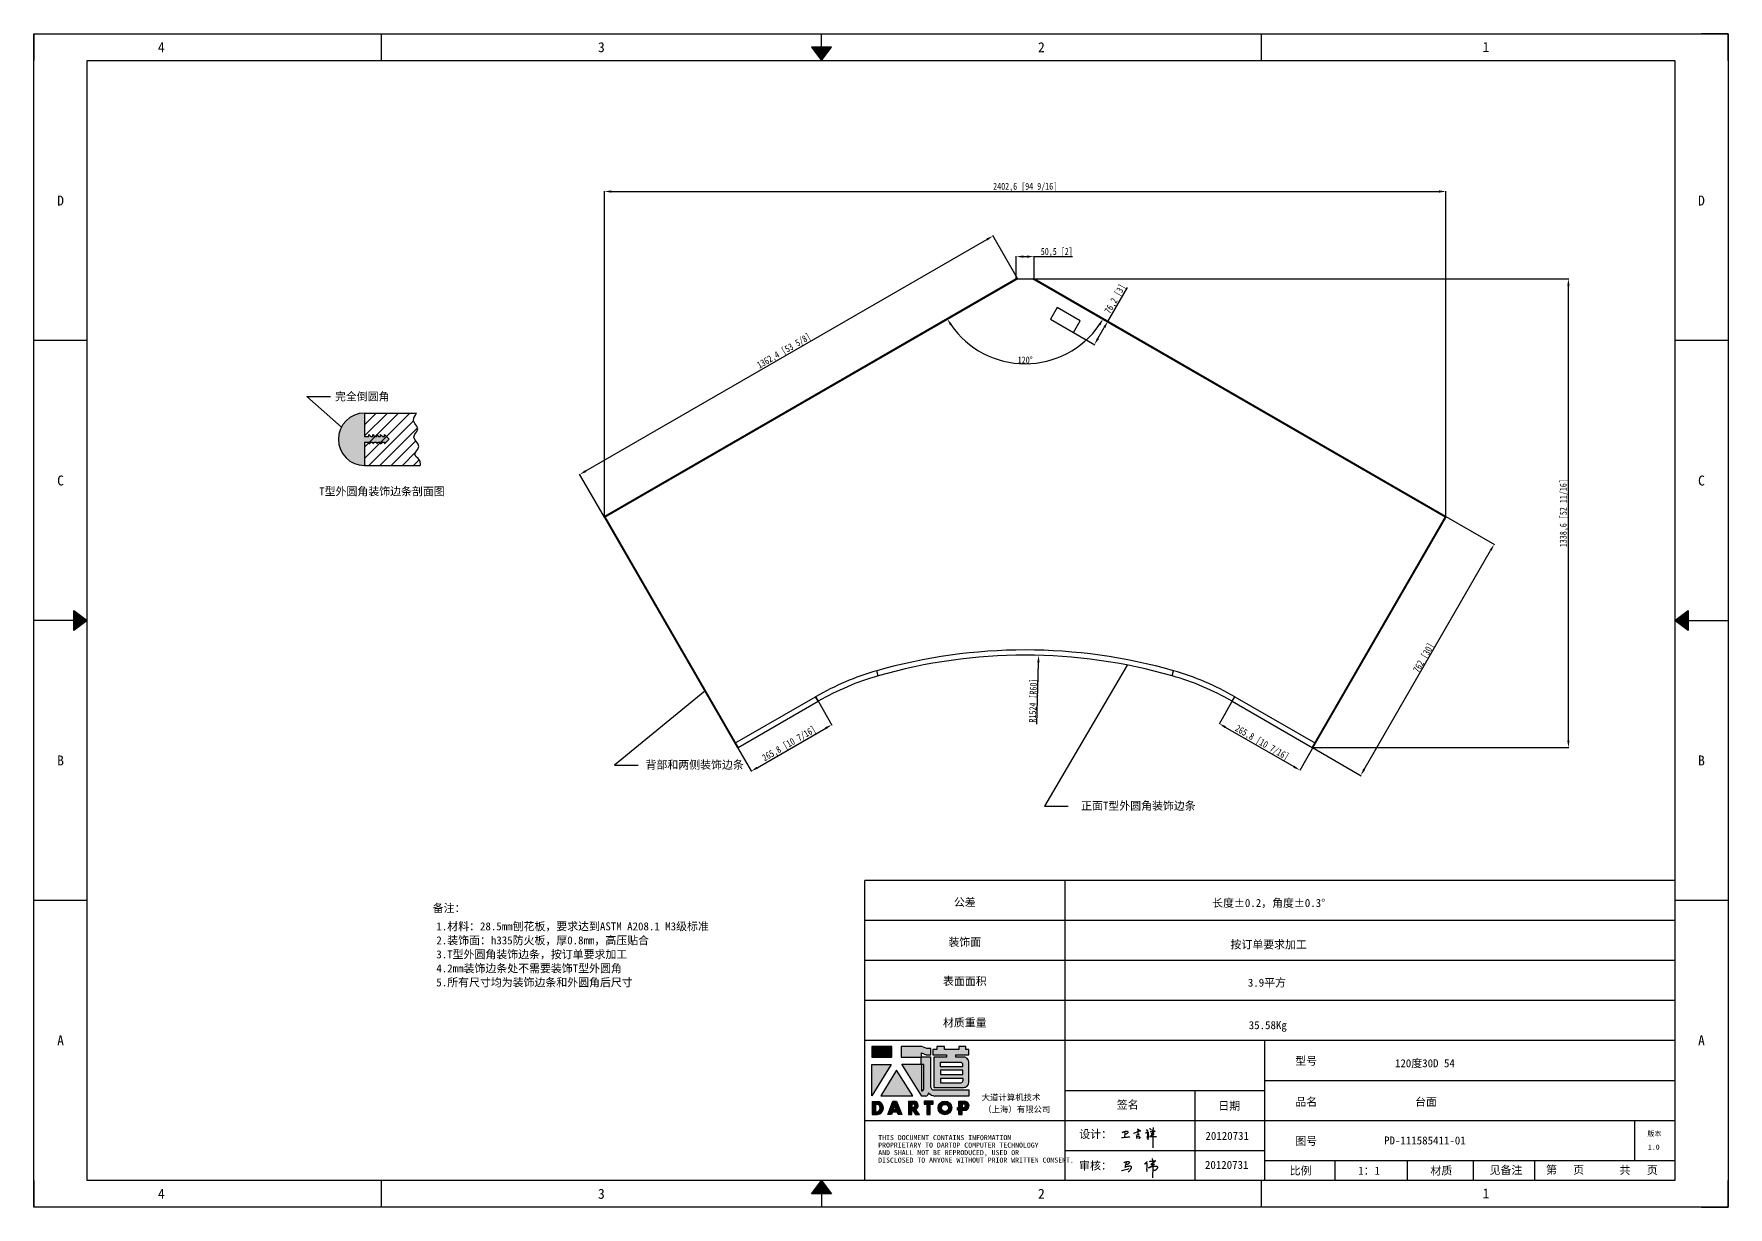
# Model space of a CAD drawing. Header units: inches. Extents: x 777 to 29406, y -38596 to 2393.
# Drawn here: x 16541 to 21379, y -15145 to -11795 of the extents above; entities that cross this region are included whole.
import ezdxf
from ezdxf.enums import TextEntityAlignment as Align

# ---------------------------------------------------------------- set-up
doc = ezdxf.new("R2010")
doc.units = ezdxf.units.IN
doc.header["$LTSCALE"] = 0.605
doc.header["$MEASUREMENT"] = 0
doc.header["$PDMODE"] = 3
doc.header["$PDSIZE"] = 0.25
doc.linetypes.add('DOT', pattern=[0.2, 0.1, -0.1])
doc.layers.get('0').update_dxf_attribs({"linetype": 'CONTINUOUS'})
doc.layers.get('Defpoints').update_dxf_attribs({"linetype": 'CONTINUOUS'})
for name, color, linetype in [('02-05848-001_DXF_HATCHING', 7, 'CONTINUOUS'), ('02-05848-001_DXF_TEXT', 7, 'CONTINUOUS'), ('02-05848-001DXF_CONTINUOUS_LINE', 7, 'CONTINUOUS'), ('4', 7, 'CONTINUOUS'), ('print', 30, 'CONTINUOUS')]:
    doc.layers.add(name, color=color, linetype=linetype)
doc.layers.add('dim', color=2, linetype='CONTINUOUS', lineweight=9)
doc.styles.add('Dartop', font='')
doc.styles.add('hzHT', font='simhei.ttf')
doc.styles.get("Standard").update_dxf_attribs({"font": 'txt', "width": 0.7})
doc.styles.get('Dartop').set_extended_font_data('FangSong_GB2312')
doc.dimstyles.new('ISO-25', dxfattribs={"dimtxt": 20, "dimasz": 20, "dimexe": 1.25, "dimexo": 0.625, "dimtad": 1, "dimdec": 1, "dimtxsty": 'Standard', "dimcen": 2.5, "dimadec": 0, "dimazin": 0, "dimtfac": 1, "dimtdec": 1, "dimtmove": 0, "dimatfit": 3, "dimfxl": 0, "dimarcsym": 0})
doc.dimstyles.get("Standard").update_dxf_attribs({"dimtxt": 0.1, "dimasz": 0.125, "dimexe": 0.18, "dimexo": 0.0625, "dimgap": 0.09, "dimtad": 0, "dimtih": 1, "dimtoh": 1, "dimdec": 3, "dimzin": 4, "dimdsep": 46, "dimtxsty": 'Standard', "dimblk": '_FILLED', "dimblk1": '_FILLED', "dimblk2": '_FILLED', "dimcen": 0.09, "dimadec": 0, "dimazin": 0, "dimtol": 1, "dimtp": 0.008, "dimtm": 0.008, "dimtfac": 1, "dimtdec": 3, "dimtofl": 0, "dimtmove": 0, "dimatfit": 3, "dimldrblk": '_FILLED', "dimfxl": 0, "dimtolj": 1, "dimtzin": 4, "dimarcsym": 0})

# ---------------------------------------------------------------- blocks, each defined once
blk = doc.blocks.new('_FILLED')
at = {"color": 0, "linetype": 'ByBlock'}
blk.add_solid([(0, 0), (-1, 0.16), (-1, -0.16)], dxfattribs=at)
blk = doc.blocks.new('*U5')
at = {"color": 254, "linetype": 'Continuous', "extrusion": (0, 0, -1)}
for points in [[(-17, 0.333), (-16.812, 0.25), (-17, 0.5)], [(-17, 0.333), (-17.188, 0.25), (-16.812, 0.25)], [(-17, 0.333), (-17, 0.5), (-17.188, 0.25)]]:
    blk.add_solid(points, dxfattribs=at)
blk = doc.blocks.new('*U4')
at = {"color": 254, "linetype": 'Continuous', "extrusion": (0, 0, -1)}
for points in [[(-33.167, 11), (-33, 11), (-33.25, 11.188)], [(-33.167, 11), (-33.25, 11.188), (-33.25, 10.812)], [(-33.167, 11), (-33.25, 10.812), (-33, 11)]]:
    blk.add_solid(points, dxfattribs=at)
blk = doc.blocks.new('*U6')
at = {"color": 254, "linetype": 'Continuous'}
for points in [[(17, 21.667), (17.188, 21.75), (16.812, 21.75)], [(17, 21.667), (16.812, 21.75), (17, 21.5)], [(17, 21.667), (17, 21.5), (17.188, 21.75)]]:
    blk.add_solid(points, dxfattribs=at)
blk = doc.blocks.new('*U3')
at = {"color": 254, "linetype": 'Continuous', "extrusion": (0, 0, -1)}
for points in [[(-0.833, 11), (-0.75, 10.812), (-0.75, 11.188)], [(-0.833, 11), (-0.75, 11.188), (-1, 11)], [(-0.833, 11), (-1, 11), (-0.75, 10.812)]]:
    blk.add_solid(points, dxfattribs=at)
blk = doc.blocks.new('dadao')
for p, q in [((48, 19.2), (44.9, 10.4)), ((44.9, 10.4), (51.2, 10.4)), ((51.2, 10.4), (48, 19.2))]:
    blk.add_line(p, q)
for points in [[(41.8, 121.6), (41.8, 143.7), (-0.4, 143.7), (-0.4, 121.6), (41.8, 121.6)], [(104.8, 122), (104.8, 130.3), (114.1, 126.3), (124.2, 126.3), (124.2, 139.6), (115.9, 139.6), (105.1, 143.9), (61.5, 143.9)], [(61.7, 144), (61.7, 121.3), (103.9, 121.3)], [(113.4, 38.7), (105.1, 38.7), (63, 106.5), (103.9, 106.5), (103.9, 120.9), (103.9, 121.3)], [(109.7, 53.6), (109.7, 106.2), (104.3, 106.2), (104.3, 50.4), (106.6, 50.4)], [(144.6, 94.4), (144.6, 84.8), (192, 84.8), (192, 94.1), (144.9, 94.1)], [(120.2, 45), (119.5, 45), (119.5, 44.6)], [(0, 28), (0, 0), (11.8, 0)], [(0.1, 28), (14, 28)], [(7.1, 21.8), (7.1, 6.1), (12, 6.1)], [(7.1, 21.8), (11.4, 21.8)], [(76.8, 28.2), (76.8, 0), (84.1, 0), (84.1, 11.1), (91.6, -0.1), (100.3, -0.1), (91.7, 11.1)], [(76.8, 28.2), (90.6, 28.2)], [(84, 22.7), (84, 15.3), (87.2, 15.3)], [(84, 22.7), (87.3, 22.7)], [(183.7, 0), (183.7, 9.6), (180.6, 9.6), (180.6, 14.9), (183.8, 14.9), (183.8, 28.1), (196.1, 28.1), (196.5, 28.1)], [(183.7, 0), (190.9, 0), (190.9, 9.6), (198.8, 9.6)], [(194.9, 22.3), (190.8, 22.3), (190.8, 15), (194.4, 15)]]:
    blk.add_lwpolyline(points)
blk.add_lwpolyline([(137.1, 144.2), (137.1, 137.9), (128.3, 137.9), (128.3, 126.5), (157.3, 126.5), (157.3, 121.5), (130.3, 121.5), (130.3, 57.5), (194.4, 57.5, 0.414214), (204.4, 67.5), (204.4, 111.3, 0.414214), (194.4, 121.3), (177.5, 121.3), (177.5, 126.3), (204.7, 126.3), (204.7, 137.7), (198.2, 137.7), (198.2, 143.9), (183.3, 143.9), (183.3, 138), (153, 138), (153, 144.2), (137.1, 144.2)], format="xyb", close=True)
for points in [[(104.8, 122), (123.4, 122), (123.4, 60, 0.414214), (131.4, 52), (204.8, 52), (204.8, 39.1), (131.7, 39.1)], [(144.3, 110.8), (144.3, 101.8), (192.3, 101.8), (192.3, 105.5, 0.414214), (187.3, 110.5), (144.3, 110.5)], [(144.6, 77), (144.6, 67.5), (187.6, 67.5, 0.414214), (192.6, 72.5), (192.6, 76.4), (144.6, 76.4)]]:
    blk.add_lwpolyline(points, format="xyb")
for points in [[(-0.3, 106.2), (40.4, 106.2), (-0.3, 39.7), (-0.3, 106.2)], [(51.7, 94.1), (18.4, 39.3), (86.2, 39.3)], [(43.8, 28.2), (51.8, 28.2), (62.6, -0.1), (55, -0.1), (53.2, 5), (42.9, 5), (41.1, 0), (33.6, 0)], [(110, 28.1), (110, 21.9), (116, 21.9), (116, -0.1), (123.2, -0.1), (123.2, 22), (129.2, 22), (129.2, 28.1), (110, 28.1)]]:
    blk.add_lwpolyline(points, close=True)
for radius in [14.5, 7.44]:
    blk.add_circle((154.2, 14.2), radius)
for centre, radius, start, end in [((99.2, 60.7), 12.6, 305.6399, 325.969), ((111.6, 46.7), 8.19, 282.9811, 347.6627), ((136, 61.7), 22.9, 226.7358, 259.3209), ((8.5, 13.9), 8.49, 294.2143, 69.7177), ((9.6, 14.2), 14.4, 278.6604, 72.3203), ((86.4, 19), 3.8, 282.527, 76.7196), ((88.6, 19.4), 8.95, 290.6073, 77.2124), ((193.7, 18.7), 3.8, 280.9891, 72.5513), ((195.7, 18.6), 9.51, 288.8959, 85.2442)]:
    blk.add_arc(centre, radius, start, end)
blk = doc.blocks.new('h')
for p, q in [((20768.1, -2360.9), (20773, -2359.1)), ((20769.5, -2366.9), (20769.8, -2370.6)), ((20769.8, -2370.6), (20770.9, -2378)), ((20770.9, -2378), (20771.5, -2370.6)), ((20772.4, -2369.3), (20774.9, -2367.8)), ((20773, -2359.1), (20784.1, -2355.2)), ((20773.3, -2331.8), (20775.3, -2338.7)), ((20789.1, -2340.9), (20773.5, -2331.9)), ((20775.3, -2338.7), (20775.6, -2351.2)), ((20775.6, -2351.2), (20775.5, -2357.3)), ((20782.2, -2369.2), (20780, -2377.1)), ((20780, -2377.1), (20788.3, -2371.3)), ((20780.1, -2366.4), (20780.8, -2366.4)), ((20781.9, -2367.4), (20782.2, -2369.2)), ((20845.7, -2343.5), (20848.4, -2353)), ((20848.9, -2370.3), (20847.9, -2424)), ((20848.4, -2353), (20848.9, -2370.3))]:
    blk.add_line(p, q)
for points in [[(20696.6, -2372.4, 0.002073), (20710.6, -2371.9, 0.016137), (20719.6, -2371.3, 0.008314), (20736.9, -2369.3)], [(20699.1, -2348.2, -0.029745), (20704.6, -2345.4, -0.046842), (20708.4, -2344.2, -0.00919), (20714.3, -2343, -0.018517), (20717.2, -2342.5, -0.037841), (20720.3, -2342.4, -0.039541), (20723.2, -2342.8, -0.149785), (20726, -2344.3, -0.204935), (20726.9, -2346.6, -0.074872), (20726.5, -2348.3, -0.061615), (20725.6, -2350.3, -0.034204), (20723.8, -2352.6, -0.045776), (20722.3, -2354.1, -0.054985), (20720.4, -2355.3, -0.036348), (20717.3, -2356.5, -0.067752), (20715.7, -2356.8, -0.043553), (20713.2, -2356.7)], [(20755, -2351.9, -0.024077), (20759.9, -2350.1, -0.013147), (20768.7, -2346.5, -0.00522), (20775.4, -2344.1, -0.018517), (20777.3, -2343.4, -0.008274), (20786.3, -2341, -0.039541), (20788.3, -2340.8, -0.079216), (20789.4, -2341, -0.204935)], [(20813.5, -2350.1, 0.007348), (20815.9, -2348.7, 0.008421), (20818, -2347.3, 0.009459), (20819.7, -2346.2, -0.016325), (20820.7, -2345.5, -0.173771), (20821.8, -2345.3, -0.085159), (20823.9, -2346, -0.125883), (20826, -2347.9, -0.160659), (20826.6, -2350.1, -0.010447), (20826.5, -2352.3, -0.008247), (20826.2, -2355.1, -0.002698), (20825.3, -2374, 0.001562), (20823.9, -2383.7, 0.016137)], [(20816.8, -2335, -0.053561), (20819.6, -2336.1, -0.075272), (20821.3, -2337.3, -0.005295), (20822.5, -2338.5, -0.009337), (20823.1, -2339.1, -0.026146), (20823.7, -2339.8, -0.016644), (20824.5, -2340.9)], [(20832.1, -2329.2, -0.053561), (20834.9, -2330.3, -0.075272), (20836.7, -2331.5, -0.005295), (20837.8, -2332.6, -0.009337), (20838.5, -2333.3, -0.026146), (20839, -2334, -0.016644), (20839.8, -2335.1)], [(20836, -2343.7, -0.02797), (20842.1, -2342.6, -0.048868), (20845.6, -2342.2, -0.00919), (20851.1, -2341.4, -0.018517), (20853.9, -2341.1, -0.037841), (20856.7, -2341.2, -0.039541), (20859.4, -2341.6, -0.018282), (20840.6, -2354.7, -0.000937)], [(20847.6, -2340.2, 0.021784), (20849.6, -2335.9, 0.028296), (20850.8, -2332.4, 0.008136), (20851.9, -2328.2, 0.028913), (20852.2, -2327, 0.08193), (20852.1, -2325.9, 0.075058), (20851.7, -2324.7, 0.275043)]]:
    blk.add_lwpolyline(points, format="xyb")
for points in [[(20711.3, -2343.5), (20711.3, -2343.5), (20711.5, -2355.8), (20710.7, -2368), (20710.6, -2371.9)], [(20821.5, -2350.6), (20822.4, -2359.2), (20822.2, -2364.9), (20821.7, -2369), (20821.3, -2376.3), (20823.6, -2368.5), (20827.2, -2366.3), (20829.5, -2366.3)], [(20840.6, -2354.7), (20850, -2354.7), (20855, -2354.3), (20845.9, -2361.1), (20840.5, -2364), (20833, -2367.5), (20863.2, -2367.4), (20865.9, -2367.3)]]:
    blk.add_lwpolyline(points)
for centre, radius, start, end in [((20773.7, -2371.2), 2.3, 121.9907, 163.60158), ((20787.5, -2406), 40.3, 100.61827, 108.24823), ((20780.8, -2367.6), 1.15, 9.4675, 90)]:
    blk.add_arc(centre, radius, start, end)
blk = doc.blocks.new('*D36')
at = {"layer": 'Defpoints', "color": 0, "transparency": 16777216}
for p in [(20572.9, -12244.7), (18170.3, -13173.7), (20572.9, -13173.7)]:
    blk.add_point(p, dxfattribs=at)
at = {"layer": 'dim', "color": 0, "lineweight": -2, "transparency": 16777216}
for p, q in [((18170.3, -13173.1), (18170.3, -12243.5)), ((18190.3, -12244.7), (20552.9, -12244.7)), ((20572.9, -13173.1), (20572.9, -12243.5))]:
    blk.add_line(p, q, dxfattribs=at)
at = {"layer": 'dim', "color": 0, "transparency": 16777216}
for points in [[(18190.3, -12241.4), (18190.3, -12248.1), (18170.3, -12244.7)], [(20552.9, -12241.4), (20552.9, -12248.1), (20572.9, -12244.7)]]:
    blk.add_solid(points, dxfattribs=at)
at = {"layer": 'dim', "color": 0, "transparency": 16777216, "insert": (19371.6, -12232.4), "char_height": 20, "attachment_point": 5}
blk.add_mtext('2402,6 [94 9/16]', dxfattribs=at)
blk = doc.blocks.new('*D37')
at = {"layer": 'Defpoints', "color": 0, "transparency": 16777216}
for p in [(19279.7, -12371.7), (19350.3, -12494.1), (18170.5, -13175.3)]:
    blk.add_point(p, dxfattribs=at)
at = {"layer": 'dim', "color": 0, "lineweight": -2, "transparency": 16777216}
for p, q in [((18117.1, -13042.9), (19262.4, -12381.7)), ((19350, -12493.5), (19279.1, -12370.6)), ((18170.2, -13174.7), (18099.2, -13051.8))]:
    blk.add_line(p, q, dxfattribs=at)
at = {"layer": 'dim', "color": 0, "transparency": 16777216}
for points in [[(19260.7, -12378.8), (19264, -12384.6), (19279.7, -12371.7)], [(18115.5, -13040), (18118.8, -13045.8), (18099.8, -13052.9)]]:
    blk.add_solid(points, dxfattribs=at)
at = {"layer": 'dim', "color": 0, "transparency": 16777216, "insert": (18683.6, -12701.7), "char_height": 20, "attachment_point": 5, "rotation": 30}
blk.add_mtext('1362,4 [53 5/8]', dxfattribs=at)
blk = doc.blocks.new('*D38')
at = {"layer": 'Defpoints', "color": 0, "transparency": 16777216}
for p in [(19396.9, -12430.7), (19346.3, -12494.1), (19396.9, -12494.1)]:
    blk.add_point(p, dxfattribs=at)
at = {"layer": 'dim', "color": 0, "lineweight": -2, "transparency": 16777216}
for p, q in [((19346.3, -12493.4), (19346.3, -12429.5)), ((19366.3, -12430.7), (19376.9, -12430.7)), ((19396.9, -12493.4), (19396.9, -12429.5)), ((19396.9, -12430.7), (19506.8, -12430.7))]:
    blk.add_line(p, q, dxfattribs=at)
at = {"layer": 'dim', "color": 0, "transparency": 16777216}
for points in [[(19366.3, -12427.4), (19366.3, -12434.1), (19346.3, -12430.7)], [(19376.9, -12427.4), (19376.9, -12434.1), (19396.9, -12430.7)]]:
    blk.add_solid(points, dxfattribs=at)
at = {"layer": 'dim', "color": 0, "transparency": 16777216, "insert": (19461.8, -12418.4), "char_height": 20, "attachment_point": 5}
blk.add_mtext('50,5 [2]', dxfattribs=at)
blk = doc.blocks.new('*D39')
at = {"layer": 'Defpoints', "color": 0, "transparency": 16777216}
for p in [(19346.3, -12494.1), (19396.9, -12494.1), (19283.6, -12721.2), (18171.2, -13172.5), (20572, -13172.5)]:
    blk.add_point(p, dxfattribs=at)
at = {"layer": 'dim', "color": 0, "lineweight": -2, "transparency": 16777216}
blk.add_arc((19371.6, -12479.5), 257.2, 214.4559, 325.5441, dxfattribs=at)
at = {"layer": 'dim', "color": 0, "transparency": 16777216}
for points in [[(19156.7, -12626.8), (19162.3, -12623.2), (19148.8, -12608.1)], [(19580.9, -12623.2), (19586.5, -12626.8), (19594.3, -12608.1)]]:
    blk.add_solid(points, dxfattribs=at)
at = {"layer": 'dim', "color": 0, "transparency": 16777216, "insert": (19371.6, -12726.1), "char_height": 20, "attachment_point": 5}
blk.add_mtext('120°', dxfattribs=at)
blk = doc.blocks.new('*D40')
at = {"layer": 'Defpoints', "color": 0, "transparency": 16777216}
for p in [(19547.6, -12581.1), (19607.5, -12615.7), (19509.5, -12647.1)]:
    blk.add_point(p, dxfattribs=at)
at = {"layer": 'dim', "color": 0, "lineweight": -2, "transparency": 16777216}
for p, q in [((19607.5, -12615.7), (19663.6, -12518.5)), ((19548.1, -12581.4), (19608.6, -12616.3)), ((19510, -12647.4), (19570.5, -12682.3)), ((19579.4, -12664.3), (19597.5, -12633))]:
    blk.add_line(p, q, dxfattribs=at)
at = {"layer": 'dim', "color": 0, "transparency": 16777216}
for points in [[(19594.6, -12631.3), (19600.4, -12634.7), (19607.5, -12615.7)], [(19576.5, -12662.7), (19582.3, -12666), (19569.4, -12681.7)]]:
    blk.add_solid(points, dxfattribs=at)
at = {"layer": 'dim', "color": 0, "transparency": 16777216, "insert": (19629.9, -12552.3), "char_height": 20, "attachment_point": 5, "rotation": 60}
blk.add_mtext('76,2 [3]', dxfattribs=at)
blk = doc.blocks.new('*D35')
at = {"layer": 'Defpoints', "color": 0, "transparency": 16777216}
for p in [(19409.9, -13569.4), (19371.6, -15092.9)]:
    blk.add_point(p, dxfattribs=at)
at = {"layer": 'dim', "color": 0, "lineweight": -2, "transparency": 16777216}
blk.add_line((19405, -13765.8), (19409.4, -13589.4), dxfattribs=at)
at = {"layer": 'dim', "color": 0, "transparency": 16777216}
blk.add_solid([(19406.1, -13589.3), (19412.7, -13589.5), (19409.9, -13569.4)], dxfattribs=at)
at = {"layer": 'dim', "color": 0, "transparency": 16777216, "insert": (19396, -13698.5), "char_height": 20, "attachment_point": 5, "rotation": 88.5586}
blk.add_mtext('R1524 [R60]', dxfattribs=at)
blk = doc.blocks.new('*D41')
at = {"layer": 'Defpoints', "color": 0, "transparency": 16777216}
for p in [(18773.2, -13687.5), (18819.3, -13767.4), (18543, -13820.5)]:
    blk.add_point(p, dxfattribs=at)
at = {"layer": 'dim', "color": 0, "lineweight": -2, "transparency": 16777216}
for p, q in [((18773.5, -13688.1), (18820, -13768.5)), ((18606.4, -13890.3), (18802, -13777.4)), ((18543.3, -13821), (18589.7, -13901.4))]:
    blk.add_line(p, q, dxfattribs=at)
at = {"layer": 'dim', "color": 0, "transparency": 16777216}
for points in [[(18800.3, -13774.5), (18803.7, -13780.3), (18819.3, -13767.4)], [(18604.8, -13887.5), (18608.1, -13893.2), (18589.1, -13900.3)]]:
    blk.add_solid(points, dxfattribs=at)
at = {"layer": 'dim', "color": 0, "transparency": 16777216, "insert": (18698.1, -13823.2), "char_height": 20, "attachment_point": 5, "rotation": 30}
blk.add_mtext('265,8 [10 7/16]', dxfattribs=at)
blk = doc.blocks.new('*D42')
at = {"layer": 'Defpoints', "color": 0, "transparency": 16777216}
for p in [(19969.9, -13687.5), (20200.2, -13820.5), (20155.9, -13897.2)]:
    blk.add_point(p, dxfattribs=at)
at = {"layer": 'dim', "color": 0, "lineweight": -2, "transparency": 16777216}
for p, q in [((19969.6, -13688.1), (19925, -13765.4)), ((19943, -13774.3), (20138.6, -13887.2)), ((20199.9, -13821), (20155.3, -13898.3))]:
    blk.add_line(p, q, dxfattribs=at)
at = {"layer": 'dim', "color": 0, "transparency": 16777216}
for points in [[(19944.6, -13771.4), (19941.3, -13777.2), (19925.6, -13764.3)], [(20140.2, -13884.3), (20136.9, -13890.1), (20155.9, -13897.2)]]:
    blk.add_solid(points, dxfattribs=at)
at = {"layer": 'dim', "color": 0, "transparency": 16777216, "insert": (20046.9, -13820.1), "char_height": 20, "attachment_point": 5, "rotation": 330}
blk.add_mtext('265,8 [10 7/16]', dxfattribs=at)
blk = doc.blocks.new('*D43')
at = {"layer": 'Defpoints', "color": 0, "transparency": 16777216}
for p in [(20572, -13172.5), (20710.5, -13252.5), (20191, -13832.4)]:
    blk.add_point(p, dxfattribs=at)
at = {"layer": 'dim', "color": 0, "lineweight": -2, "transparency": 16777216}
for p, q in [((20572.5, -13172.8), (20711.5, -13253.1)), ((20339.5, -13895.1), (20700.5, -13269.8)), ((20191.5, -13832.7), (20330.5, -13913))]:
    blk.add_line(p, q, dxfattribs=at)
at = {"layer": 'dim', "color": 0, "transparency": 16777216}
for points in [[(20697.6, -13268.1), (20703.3, -13271.5), (20710.5, -13252.5)], [(20336.6, -13893.4), (20342.3, -13896.7), (20329.5, -13912.4)]]:
    blk.add_solid(points, dxfattribs=at)
at = {"layer": 'dim', "color": 0, "transparency": 16777216, "insert": (20510.8, -13577.1), "char_height": 20, "attachment_point": 5, "rotation": 60.0005}
blk.add_mtext('762 [30]', dxfattribs=at)
blk = doc.blocks.new('*D44')
at = {"layer": 'Defpoints', "color": 0, "transparency": 16777216}
for p in [(19396.9, -12494.1), (20922.6, -12494.1), (20192.5, -13832.6)]:
    blk.add_point(p, dxfattribs=at)
at = {"layer": 'dim', "color": 0, "lineweight": -2, "transparency": 16777216}
for p, q in [((19397.5, -12494.1), (20923.9, -12494.1)), ((20922.6, -13812.6), (20922.6, -12514.1)), ((20193.1, -13832.6), (20923.9, -13832.6))]:
    blk.add_line(p, q, dxfattribs=at)
at = {"layer": 'dim', "color": 0, "transparency": 16777216}
for points in [[(20919.3, -12514.1), (20926, -12514.1), (20922.6, -12494.1)], [(20919.3, -13812.6), (20926, -13812.6), (20922.6, -13832.6)]]:
    blk.add_solid(points, dxfattribs=at)
at = {"layer": 'dim', "color": 0, "transparency": 16777216, "insert": (20910.3, -13163.3), "char_height": 20, "attachment_point": 5, "rotation": 90}
blk.add_mtext('1338,6 [52 11/16]', dxfattribs=at)

msp = doc.modelspace()

# ---------------------------------------------------------------- hatches: boundary and pattern name
for points in [[(18990.84, -14686.78), (18933.89, -14686.78), (18933.89, -14716.54), (18990.84, -14716.54)], [(18989.01, -14737.36), (18934.04, -14737.36), (18934.04, -14827.11)], [(19004.25, -14753.65), (18959.31, -14827.71), (19050.81, -14827.71)], [(19108.91, -14842.86), (19082.9, -14842.86), (19082.9, -14851.11), (19091.02, -14851.11), (19091.02, -14880.84), (19100.73, -14880.84), (19100.73, -14851.09), (19108.91, -14851.09)]]:
    msp.add_hatch(color=0).paths.add_polyline_path(points)
h = msp.add_hatch(color=0)
h.paths.add_polyline_path([(19075.96, -14704.87), (19088.53, -14710.3), (19102.12, -14710.3), (19102.12, -14692.31), (19090.9, -14692.31), (19076.3, -14686.54), (19017.75, -14686.54), (19017.75, -14716.96), (19074.71, -14716.96), (19074.71, -14717.58), (19074.71, -14737.02), (19019.48, -14737.02), (19076.29, -14828.45), (19087.54, -14828.45, 0.2793748), (19095.75, -14820.47), (19095.75, -14820.04), (19096.75, -14820.04, 0.1431454), (19112.23, -14827.93), (19210.96, -14827.93), (19210.96, -14810.59), (19111.81, -14810.59, -0.4142136), (19101.02, -14799.79), (19101.02, -14716), (19075.96, -14716)])
h.paths.add_polyline_path([(19075.29, -14737.41), (19082.53, -14737.41), (19082.53, -14808.37, -0.0889357), (19078.33, -14812.69), (19075.26, -14812.69)], flags=16)
h = msp.add_hatch(color=0)
h.paths.add_polyline_path([(19210.79, -14694.83), (19202, -14694.83), (19202, -14686.48), (19181.93, -14686.48), (19181.93, -14694.41), (19140.94, -14694.41), (19140.94, -14686.06), (19119.47, -14686.06), (19119.47, -14694.57), (19107.61, -14694.57), (19107.61, -14709.97), (19146.75, -14709.97), (19146.75, -14716.79), (19110.28, -14716.79), (19110.28, -14803.04), (19196.87, -14803.04, 0.4142136), (19210.37, -14789.55), (19210.37, -14730.47, 0.4142136), (19196.87, -14716.98), (19173.98, -14716.98), (19173.98, -14710.29), (19210.79, -14710.29)])
h.paths.add_polyline_path([(19187.31, -14731.6, -0.4142136), (19194.06, -14738.35), (19194.06, -14743.3), (19129.22, -14743.3), (19129.22, -14731.6)], flags=16)
h.paths.add_polyline_path([(19193.64, -14753.74), (19193.64, -14766.28), (19129.64, -14766.28), (19129.64, -14753.74)], flags=16)
h.paths.add_polyline_path([(19194.47, -14777.56), (19194.47, -14782.93, -0.4142136), (19187.72, -14789.67), (19129.64, -14789.67), (19129.64, -14777.56)], flags=16)
h = msp.add_hatch(color=0)
h.paths.add_polyline_path([(18953.3, -14843), (18934.44, -14843), (18934.44, -14880.73), (18950.33, -14880.73, 0.7930159)])
h.paths.add_polyline_path([(18950.61, -14872.46), (18944.01, -14872.46), (18944.01, -14851.26), (18949.88, -14851.26, -0.6713609)], flags=16)
h = msp.add_hatch(color=0)
h.paths.add_polyline_path([(19004.39, -14842.69), (18993.63, -14842.69), (18979.79, -14880.77), (18989.98, -14880.77), (18992.38, -14874.02), (19006.19, -14874.02), (19008.64, -14880.85), (19018.92, -14880.85)])
h.paths.add_polyline_path([(19003.55, -14866.74), (18994.99, -14866.74), (18999.19, -14854.78)], flags=16)
h = msp.add_hatch(color=0)
h.paths.add_polyline_path([(19056.7, -14842.71), (19038.15, -14842.71), (19038.15, -14880.79), (19047.95, -14880.79), (19047.95, -14865.69), (19058.03, -14880.92), (19069.87, -14880.92), (19058.28, -14865.79, 0.7440549)])
h.paths.add_polyline_path([(19047.86, -14860.06), (19047.86, -14850.06), (19052.24, -14850.06, -0.796809), (19052.18, -14860.06)], flags=16)
h = msp.add_hatch(color=0)
h.paths.add_polyline_path([(19123.04, -14861.61, 1), (19162.14, -14861.61, 1)])
h.paths.add_polyline_path([(19152.63, -14861.61, -1), (19132.55, -14861.61, -1)], flags=16)
h = msp.add_hatch(color=0)
h.paths.add_polyline_path([(19199.64, -14842.8), (19199.08, -14842.8), (19182.54, -14842.8), (19182.54, -14860.57), (19178.16, -14860.57), (19178.16, -14867.79), (19182.47, -14867.79), (19182.47, -14880.72), (19192.13, -14880.72), (19192.13, -14867.74), (19202.73, -14867.74, 0.8123038)])
h.paths.add_polyline_path([(19191.98, -14860.52), (19191.98, -14850.58), (19197.48, -14850.58, -0.7782134), (19196.91, -14860.52)], flags=16)
at = {"layer": '02-05848-001_DXF_HATCHING', "linetype": 'Continuous'}
h = msp.add_hatch(color=2, dxfattribs=at)
edge = h.paths.add_edge_path()
edge.add_line((17503.05, -12960.54), (17509.09, -12960.54))
edge.add_line((17509.09, -12960.54), (17509.09, -12965.58))
edge.add_line((17509.09, -12965.58), (17514.15, -12960.54))
edge.add_line((17514.15, -12960.54), (17520.19, -12960.54))
edge.add_line((17520.19, -12960.54), (17520.19, -12965.58))
edge.add_line((17520.19, -12965.58), (17525.25, -12960.54))
edge.add_line((17525.25, -12960.54), (17531.3, -12960.54))
edge.add_line((17531.3, -12960.54), (17531.3, -12965.58))
edge.add_line((17531.3, -12965.58), (17536.36, -12960.54))
edge.add_line((17536.36, -12960.54), (17542.4, -12960.54))
edge.add_line((17542.4, -12960.54), (17542.4, -12965.58))
edge.add_line((17542.4, -12965.58), (17555.67, -12952.35))
edge.add_line((17542.4, -12939.12), (17555.67, -12952.35))
edge.add_line((17542.4, -12944.16), (17542.4, -12939.12))
edge.add_line((17536.36, -12944.16), (17542.4, -12944.16))
edge.add_line((17531.3, -12939.12), (17536.36, -12944.16))
edge.add_line((17531.3, -12944.16), (17531.3, -12939.12))
edge.add_line((17525.25, -12944.16), (17531.3, -12944.16))
edge.add_line((17520.19, -12939.12), (17525.25, -12944.16))
edge.add_line((17520.19, -12944.16), (17520.19, -12939.12))
edge.add_line((17514.15, -12944.16), (17520.19, -12944.16))
edge.add_line((17509.09, -12939.12), (17514.15, -12944.16))
edge.add_line((17509.09, -12944.16), (17509.09, -12939.12))
edge.add_line((17503.05, -12944.16), (17509.09, -12944.16))
edge.add_line((17497.99, -12939.12), (17503.05, -12944.16))
edge.add_line((17497.99, -12944.16), (17497.99, -12939.12))
edge.add_line((17485.42, -12944.16), (17497.99, -12944.16))
edge.add_line((17485.42, -12877.55), (17485.42, -12944.16))
edge.add_arc((17485.42, -12952.35), 74.8, 90, 270)
edge.add_line((17485.42, -12960.54), (17485.42, -13027.15))
edge.add_line((17485.42, -12960.54), (17497.99, -12960.54))
edge.add_line((17497.99, -12960.54), (17497.99, -12965.58))
edge.add_line((17497.99, -12965.58), (17503.05, -12960.54))

# ---------------------------------------------------------------- linework, layer by layer
at = {"color": 0, "linetype": 'DOT'}
for p, q in [((16541.22, -11794.65), (21302.46, -11794.65)), ((16541.22, -15068.86), (16541.22, -11870.79)), ((21378.6, -11870.79), (21378.6, -15068.86)), ((21302.46, -15145), (16541.22, -15145))]:
    msp.add_line(p, q, dxfattribs=at)
at = {"color": 0}
for p, q in [((16541.22, -11794.65), (16541.22, -11870.79)), ((17533.31, -11870.79), (17533.31, -11794.65)), ((18789.69, -11832.72), (18789.69, -11794.65)), ((20046.07, -11870.79), (20046.07, -11794.65)), ((21378.6, -11794.65), (21302.46, -11794.65)), ((21378.6, -11870.79), (21378.6, -11794.65)), ((16693.51, -15068.86), (16693.51, -11870.79)), ((16693.51, -11870.79), (21226.31, -11870.79)), ((21226.31, -11870.79), (21226.31, -15068.86)), ((16693.51, -12670.31), (16541.22, -12670.31)), ((21378.6, -12670.31), (21226.31, -12670.31)), ((16655.44, -13469.83), (16541.22, -13469.83)), ((21264.38, -13469.83), (21378.6, -13469.83)), ((18913.42, -15068.86), (18913.42, -14212.24)), ((21226.31, -14212.24), (18913.42, -14212.24)), ((19484.51, -14212.24), (19484.51, -15068.86)), ((16693.51, -14269.34), (16541.22, -14269.34)), ((21378.6, -14269.34), (21226.31, -14269.34)), ((21226.31, -14326.45), (18913.42, -14326.45)), ((21226.31, -14440.67), (18913.42, -14440.67)), ((21226.31, -14554.89), (18913.42, -14554.89)), ((21226.31, -14669.1), (18913.42, -14669.1)), ((20055.59, -15068.86), (20055.59, -14669.1)), ((20055.59, -14783.32), (21226.31, -14783.32)), ((19484.51, -14811.87), (20055.59, -14811.87)), ((19855.71, -14811.87), (19855.71, -15068.86)), ((18913.42, -14897.53), (19484.51, -14897.53)), ((19484.51, -14897.53), (21226.31, -14897.53)), ((21112.09, -15011.75), (21112.09, -14897.53)), ((19484.51, -14983.2), (20055.59, -14983.2)), ((20055.59, -15011.75), (21226.31, -15011.75)), ((20256.51, -15068.86), (20256.51, -15011.75)), ((20463.57, -15068.86), (20463.57, -15011.75)), ((20651.81, -15068.86), (20651.81, -15011.75)), ((20826.55, -15068.86), (20826.55, -15011.75)), ((16541.22, -15068.86), (16541.22, -15145)), ((21226.31, -15068.86), (16693.51, -15068.86)), ((17533.31, -15145), (17533.31, -15068.86)), ((20046.07, -15145), (20046.07, -15068.86)), ((21378.6, -15145), (21378.6, -15068.86)), ((18789.69, -15106.93), (18789.69, -15145)), ((21302.46, -15145), (21378.6, -15145))]:
    msp.add_line(p, q, dxfattribs=at)
at = {"color": 2, "linetype": 'Continuous'}
for p, q in [((17485.42, -12910.81), (17518.68, -12877.55)), ((17485.42, -12942.84), (17550.71, -12877.55)), ((17485.42, -12974.86), (17582.73, -12877.55)), ((17485.42, -13006.89), (17614.76, -12877.55)), ((17497.18, -13027.15), (17624.89, -12899.44)), ((17529.21, -13027.15), (17636.35, -12920.01)), ((17561.24, -13027.15), (17631.58, -12956.81)), ((17593.26, -13027.15), (17631.07, -12989.34)), ((17625.29, -13027.15), (17641.15, -13011.3))]:
    msp.add_line(p, q, dxfattribs=at)
at = {"color": 7, "linetype": 'Continuous'}
for p, q in [((17485.42, -12877.55), (17485.42, -12944.16)), ((17485.42, -12877.55), (17633.8, -12877.55)), ((17624.83, -12899.32), (17626.42, -12891.35)), ((17628.67, -12907.23), (17624.83, -12899.32)), ((17626.42, -12891.35), (17631.07, -12883.2)), ((17634.51, -12915.08), (17628.67, -12907.23)), ((17631.07, -12883.2), (17633.8, -12877.55)), ((17637.45, -12922.97), (17634.51, -12915.08)), ((17485.42, -12944.16), (17497.99, -12944.16)), ((17485.42, -12960.54), (17485.42, -13027.15)), ((17485.42, -12960.54), (17497.99, -12960.54)), ((17497.99, -12944.16), (17497.99, -12939.12)), ((17497.99, -12939.12), (17503.05, -12944.16)), ((17497.99, -12965.58), (17503.05, -12960.54)), ((17497.99, -12960.54), (17497.99, -12965.58)), ((17503.05, -12944.16), (17509.09, -12944.16)), ((17503.05, -12960.54), (17509.09, -12960.54)), ((17509.09, -12944.16), (17509.09, -12939.12)), ((17509.09, -12939.12), (17514.15, -12944.16)), ((17509.09, -12965.58), (17514.15, -12960.54)), ((17509.09, -12960.54), (17509.09, -12965.58)), ((17514.15, -12944.16), (17520.19, -12944.16)), ((17514.15, -12960.54), (17520.19, -12960.54)), ((17520.19, -12944.16), (17520.19, -12939.12)), ((17520.19, -12939.12), (17525.25, -12944.16)), ((17520.19, -12965.58), (17525.25, -12960.54)), ((17520.19, -12960.54), (17520.19, -12965.58)), ((17525.25, -12944.16), (17531.3, -12944.16)), ((17525.25, -12960.54), (17531.3, -12960.54)), ((17531.3, -12944.16), (17531.3, -12939.12)), ((17531.3, -12939.12), (17536.36, -12944.16)), ((17531.3, -12965.58), (17536.36, -12960.54)), ((17531.3, -12960.54), (17531.3, -12965.58)), ((17536.36, -12944.16), (17542.4, -12944.16)), ((17536.36, -12960.54), (17542.4, -12960.54)), ((17542.4, -12944.16), (17542.4, -12939.12)), ((17542.4, -12939.12), (17555.67, -12952.35)), ((17542.4, -12965.58), (17555.67, -12952.35)), ((17542.4, -12960.54), (17542.4, -12965.58)), ((17626.41, -12945.83), (17629.32, -12938.2)), ((17630.21, -12955.04), (17626.41, -12945.83)), ((17629.32, -12938.2), (17634.56, -12930.55)), ((17637.32, -12964.2), (17630.21, -12955.04)), ((17634.56, -12930.55), (17637.45, -12922.97)), ((17628.78, -12994.69), (17631.71, -12987.86)), ((17631.71, -13001.21), (17628.78, -12994.69)), ((17631.71, -12987.86), (17637.21, -12980.69)), ((17638.05, -13007.62), (17631.71, -13001.21)), ((17637.21, -12980.69), (17640.6, -12973.41)), ((17640.6, -12973.41), (17637.32, -12964.2)), ((17643.75, -13014.4), (17638.05, -13007.62)), ((17485.42, -13027.15), (17644.45, -13027.15)), ((17645.1, -13025.77), (17643.75, -13014.4)), ((17644.45, -13027.15), (17645.1, -13025.77))]:
    msp.add_line(p, q, dxfattribs=at)
for p, q in [((19729.76, -15029.8), (19724.15, -15032.84)), ((19733.8, -15027.64), (19729.76, -15029.8)), ((19729.99, -15023.1), (19737.13, -15023.1)), ((19740.93, -15022.76), (19733.8, -15027.64)), ((19734.06, -15006.17), (19735.7, -15019.85)), ((19735.96, -15029.96), (19735.36, -15061.41)), ((19735.7, -15019.85), (19735.96, -15029.96)), ((19737.13, -15023.1), (19740.93, -15022.76))]:
    msp.add_line(p, q)
at = {"color": 0}
for points in [[(18789.69, -11870.79), (18818.24, -11832.72), (18761.13, -11832.72), (18789.69, -11870.79)], [(16693.51, -13469.83), (16655.44, -13498.38), (16655.44, -13441.27), (16693.51, -13469.83)], [(21226.31, -13469.83), (21264.38, -13441.27), (21264.38, -13498.38), (21226.31, -13469.83)], [(18789.69, -15068.86), (18818.24, -15106.93), (18761.13, -15106.93), (18789.69, -15068.86)]]:
    msp.add_lwpolyline(points, close=True, dxfattribs=at)
for points in [[(19652.84, -15018.17, -0.029745), (19656.1, -15016.53, -0.0468422), (19658.31, -15015.82, -0.0091902), (19661.76, -15015.12, -0.0185172), (19663.49, -15014.87, -0.0378406), (19665.27, -15014.81, -0.0395413), (19666.97, -15015.03, -0.1497852), (19668.62, -15015.93, -0.2049352), (19669.13, -15017.24, -0.0748717), (19668.94, -15018.27, -0.0616146), (19668.38, -15019.42, -0.0342039), (19667.35, -15020.77, -0.0457759), (19666.44, -15021.64, -0.054985), (19665.33, -15022.34, -0.0363479), (19663.5, -15023.07, -0.0677521), (19662.59, -15023.22, -0.0435534), (19661.14, -15023.15)], [(19724.15, -15032.84, -0.029745), (19729.24, -15030.29, -0.0468422), (19732.69, -15029.18, -0.0091902), (19738.07, -15028.09, -0.0185172), (19740.77, -15027.7, -0.0378406), (19743.55, -15027.61, -0.0395413), (19746.2, -15027.94, -0.1497852), (19748.78, -15029.35, -0.2049352), (19749.57, -15031.4, -0.0748717), (19749.27, -15033.01, -0.0616146), (19748.39, -15034.8, -0.0342039), (19746.8, -15036.9, -0.0457759), (19745.37, -15038.26, -0.054985), (19743.65, -15039.35, -0.0363479), (19740.79, -15040.48, -0.0677521), (19739.36, -15040.73, -0.0435534), (19737.11, -15040.61)], [(19726.49, -15014.68, -0.0279703), (19731.1, -15013.83, -0.0488679), (19733.78, -15013.55, -0.0091902), (19737.98, -15012.92, -0.0185172), (19740.08, -15012.73, -0.0378406), (19742.24, -15012.78, -0.0395413), (19744.27, -15013.14, -0.0182819), (19729.99, -15023.1, -0.0009369)]]:
    msp.add_lwpolyline(points, format="xyb")
msp.add_lwpolyline([(19660.03, -15015.45), (19660.03, -15015.45), (19658.94, -15022.14), (19657.14, -15028.44), (19655.97, -15032.3)])
at = {"color": 7, "linetype": 'Continuous'}
msp.add_arc((17485.42, -12952.35), 74.8, 90, 270, dxfattribs=at)
for centre, radius, start, end in [((19644.48, -15028.79), 12.07, 281.07698, 291.21263), ((19379.12, -13951.67), 1121.29, 283.91895, 284.97151), ((19674.41, -15064.22), 36.86, 113.20245, 120.0175), ((19665.76, -15044.03), 14.9, 102.47486, 113.20245), ((19687.35, -15141.64), 114.87, 100.36867, 102.47486), ((19663.36, -15034.44), 9.51, 283.81625, 294.03051), ((19671.77, -15056.49), 28.31, 96.12534, 100.36867), ((19665.39, -15039.14), 4.39, 294.83643, 309.90113), ((19606.93, -14985.21), 83.89, 316.91956, 320.58866), ((19670.27, -15042.44), 14.17, 87.45704, 96.12534), ((19670.32, -15041.25), 12.98, 78.39957, 87.45704), ((19654.47, -15025.96), 21.33, 324.09481, 331.37836), ((19672.15, -15032.31), 3.86, 44.32465, 78.39957), ((19671.02, -15034.33), 2.85, 319.57307, 337.48549), ((19663.17, -15028.06), 12.81, 324.91067, 333.34843), ((19669.4, -15030.38), 6.24, 326.76781, 340.87102), ((19673.38, -15031.11), 2.14, 357.99839, 44.32465), ((19671.29, -15031.04), 4.24, 340.87102, 357.99839), ((19684.67, -14972.87), 56.38, 299.26546, 300.9495), ((19812.4, -15445.46), 435.33, 102.46592, 103.2053), ((19515.74, -14811.67), 288.25, 313.36613, 315.29608), ((20628.88, -15176.32), 920.05, 171.41017, 171.76808), ((19718.47, -15022.24), 1.84, 52.37575, 91.29116), ((18097.25, -14969.95), 1623.37, 357.56566, 358.05728), ((19717.84, -15021.95), 2.11, 357.19683, 33.70518), ((19670.3, -15018.84), 49.77, 352.91255, 354.80268), ((19688.97, -15020.54), 31.02, 354.80268, 357.19683)]:
    msp.add_arc(centre, radius, start, end)
at = {"layer": '02-05848-001DXF_CONTINUOUS_LINE', "color": 7, "linetype": 'Continuous'}
for p, q in [((19350.32, -12494.06), (18170.47, -13175.25)), ((19346.3, -12494.06), (18171.2, -13172.51)), ((19346.3, -12494.06), (19396.85, -12494.06)), ((20572.69, -13175.25), (19392.85, -12494.06)), ((20571.95, -13172.51), (19396.85, -12494.06)), ((18170.47, -13175.25), (18549.46, -13831.69)), ((18171.2, -13172.51), (18552.2, -13832.42)), ((20190.96, -13832.42), (20571.95, -13172.51)), ((20193.69, -13831.69), (20572.69, -13175.25)), ((18951.8, -13627.89), (18947.68, -13613.51)), ((19791.35, -13627.89), (19795.47, -13613.51)), ((18542.98, -13820.47), (18773.21, -13687.55)), ((18780.69, -13700.5), (18773.21, -13687.55)), ((19962.46, -13700.5), (19969.94, -13687.55)), ((19969.94, -13687.55), (20200.17, -13820.47)), ((18552.2, -13832.42), (18780.69, -13700.5)), ((19962.46, -13700.5), (20190.96, -13832.42))]:
    msp.add_line(p, q, dxfattribs=at)
at = {"layer": '02-05848-001DXF_CONTINUOUS_LINE', "color": 40, "linetype": 'Continuous'}
for p, q in [((19462.51, -12575.97), (19443.46, -12608.96)), ((19528.5, -12614.07), (19462.51, -12575.97)), ((19443.46, -12608.96), (19509.45, -12647.06)), ((19509.45, -12647.06), (19528.5, -12614.07))]:
    msp.add_line(p, q, dxfattribs=at)
at = {"layer": '02-05848-001DXF_CONTINUOUS_LINE', "color": 7, "linetype": 'Continuous'}
for centre, radius, start, end in [((18172.2, -13174.25), 2.01, 120, 210), ((20570.95, -13174.24), 2, 330, 59.85714), ((19371.58, -15092.94), 1538.96, 74.01169, 105.98831), ((19371.58, -15092.94), 1524, 74.01169, 105.98831), ((19161.69, -14360.41), 776.96, 105.98831, 120), ((19161.69, -14360.41), 762, 105.98831, 120), ((19581.46, -14360.41), 762, 60, 74.01169), ((19581.46, -14360.41), 776.96, 60, 74.01169), ((18551.2, -13830.68), 2.01, 209.99491, 300), ((20191.96, -13830.69), 2, 240, 330.01016)]:
    msp.add_arc(centre, radius, start, end, dxfattribs=at)
at = {"layer": 'print'}
msp.add_lwpolyline([(16541.22, -11794.65), (21378.6, -11794.65), (21378.6, -15145), (16541.22, -15145)], close=True, dxfattribs=at)

# ---------------------------------------------------------------- block references
at = {"color": 0, "linetype": 'Continuous', "xscale": 152.2888407109637, "yscale": 152.2888407109637, "zscale": 152.2888407109637}
for name, p in [('*U6', (16200.78, -15145)), ('*U3', (16541.22, -15145)), ('*U4', (16200.78, -15145)), ('*U5', (16200.78, -15145))]:
    msp.add_blockref(name, p, dxfattribs=at)
at = {"color": 0}
for name, p, xscale, yscale, zscale in [('dadao', (18934.44, -14880.73), 1.349832906196347, 1.349832906196347, 1.349832906196347), ('h', (7524.93, -13556.39), 0.585704211006083, 0.585704211006083, 0.585704211006083)]:
    msp.add_blockref(name, p, dxfattribs=dict(at, xscale=xscale, yscale=yscale, zscale=zscale))

# ---------------------------------------------------------------- texts
for s, height, style, p in [('4', 28.55, 'Dartop', (16905.11, -11832.72)), ('3', 28.55, 'Dartop', (18161.5, -11832.72)), ('2', 28.55, 'Dartop', (19417.88, -11832.72)), ('1', 28.55, 'Dartop', (20687.28, -11831.82)), ('D', 28.55, 'Dartop', (16617.36, -12270.55)), ('D', 28.55, 'Dartop', (21302.46, -12270.55)), ('C', 28.55, 'Dartop', (16617.36, -13070.07)), ('C', 28.55, 'Dartop', (21302.46, -13070.07)), ('T型外圆角装饰边条剖面图', 22.8433, 'hzHT', (17535.04, -13101.08)), ('B', 28.55, 'Dartop', (16617.36, -13869.59)), ('B', 28.55, 'Dartop', (21302.46, -13869.59)), ('公差', 22.843, 'hzHT', (19199.21, -14274.36)), ('长度%%P0.2，角度%%P0.3%%D', 22.8433, 'hzHT', (20066.77, -14276.42)), ('备注：', 22.843, 'hzHT', (17726.7, -14291.24)), ('1.材料：28.5mm刨花板，要求达到ASTM A208.1 M3级标准', 22.8433, 'hzHT', (18079.39, -14343.22)), ('3.T型外圆角装饰边条，按订单要求加工               ', 22.8433, 'hzHT', (18079.39, -14423.22)), ('2.装饰面：h335防火板，厚0.8mm，高压贴合           ', 22.8433, 'hzHT', (18079.39, -14383.22)), ('装饰面', 22.843, 'hzHT', (19199.21, -14388.22)), ('按订单要求加工', 22.843, 'hzHT', (20066.77, -14395.19)), ('4.2mm装饰边条处不需要装饰T型外圆角                ', 22.8433, 'hzHT', (18079.39, -14463.22)), ('5.所有尺寸均为装饰边条和外圆角后尺寸              ', 22.8433, 'hzHT', (18079.39, -14503.22)), ('表面面积', 22.843, 'hzHT', (19199.21, -14499.9)), ('3.9平方', 22.843, 'hzHT', (20061.81, -14504.08)), ('材质重量', 22.843, 'hzHT', (19199.21, -14618.15)), ('A', 28.55, 'Dartop', (16617.36, -14669.1)), ('35.58Kg', 22.843, 'hzHT', (20064.29, -14625.33)), ('A', 28.55, 'Dartop', (21302.46, -14669.1)), ('型号', 22.843, 'hzHT', (20174.11, -14727.21)), ('120度30D 54', 22.843, 'hzHT', (20512.86, -14734.21)), ('签名', 22.843, 'hzHT', (19664.36, -14852.84)), ('日期', 22.843, 'hzHT', (19954.22, -14855.66)), ('品名', 22.843, 'hzHT', (20174.11, -14844.48)), ('台面', 22.843, 'hzHT', (20516.05, -14844.48)), ('20120731', 22.843, 'hzHT', (19948.36, -14941.54)), ('图号', 22.843, 'hzHT', (20174.11, -14956.13)), ('PD-111585411-01', 22.8433, 'hzHT', (20512.86, -14954.64)), ('版本', 14.277, 'hzHT', (21168.1, -14935.44)), ('1.0', 14.277, 'Dartop', (21166.38, -14973.59)), ('20120731', 22.843, 'hzHT', (19947, -15024.42)), ('比例', 22.843, 'hzHT', (20158.18, -15040.9)), ('1：1', 22.843, 'hzHT', (20353.46, -15040.9)), ('材质', 22.843, 'hzHT', (20559.8, -15040.9)), ('见备注', 22.843, 'hzHT', (20744.33, -15039.23)), ('第   页', 22.843, 'hzHT', (20913.17, -15038.53)), ('共   页', 22.843, 'hzHT', (21123.01, -15039.36)), ('1', 28.55, 'Dartop', (20687.28, -15106.03)), ('4', 28.55, 'Dartop', (16905.11, -15106.93)), ('3', 28.55, 'Dartop', (18161.5, -15106.93)), ('2', 28.55, 'Dartop', (19417.88, -15106.93))]:
    msp.add_text(s, height=height, dxfattribs=dict(at, style=style)).set_placement(p, align=Align.MIDDLE_CENTER)
at = {"color": 0, "style": 'hzHT'}
for s, height, p in [('THIS DOCUMENT CONTAINS INFORMATION', 14.2771, (18951.97, -14953.64)), ('设计：', 22.843, (19525.98, -14948.02)), ('AND SHALL NOT BE REPRODUCED, USED OR', 14.2771, (18951.97, -14996.47)), ('PROPRIETARY TO DARTOP COMPUTER TECHNOLOGY', 14.2771, (18951.97, -14975.06)), ('DISCLOSED TO ANYONE WITHOUT PRIOR WRITTEN CONSENT.', 14.2771, (18951.97, -15017.89)), ('审核：', 22.843, (19525.64, -15037.97))]:
    msp.add_text(s, height=height, dxfattribs=at).set_placement(p)
at = {"layer": '4', "color": 0, "style": 'hzHT'}
for s, p in [('大道计算机技术', (19247.26, -14840.24)), ('（上海）有限公司', (19251.57, -14874.39))]:
    msp.add_text(s, height=17.132, dxfattribs=at).set_placement(p)
at = {"layer": 'dim', "color": 0, "style": 'hzHT'}
for s, height, p in [('完全倒圆角', 22.843, (17478.72, -12830.33)), ('背部和两侧装饰边条', 22.843, (18427.91, -13881.78)), ('正面T型外圆角装饰边条', 22.8433, (19694.91, -13998.95))]:
    msp.add_text(s, height=height, dxfattribs=at).set_placement(p, align=Align.MIDDLE_CENTER)

# ---------------------------------------------------------------- dimensions: what is measured, and where the dimension line sits
at = {"layer": 'dim'}
for p1, p2, distance, picture, middle in [((18170.27, -13173.73), (20572.88, -13173.73), 928.98, '*D36', (19371.57, -12232.45)), ((18170.47, -13175.25), (19350.32, -12494.06), 141.27, '*D37', (18683.61, -12701.66)), ((19346.3042, -12494.0627), (19396.8502, -12494.0627), 63.346, '*D38', (19461.8086, -12418.425)), ((19509.45, -12647.06), (19547.55, -12581.07), -69.2, '*D40', (19629.9, -12552.26)), ((20190.96, -13832.42), (20571.95, -13172.51), -159.92, '*D43', (20510.75, -13577.12)), ((18542.98, -13820.47), (18773.21, -13687.55), -92.24, '*D41', (18698.07, -13823.24)), ((19969.94, -13687.55), (20200.17, -13820.47), -88.59, '*D42', (20046.91, -13820.08))]:
    dim = msp.add_aligned_dim(p1=p1, p2=p2, distance=distance, dimstyle='ISO-25', dxfattribs=at)
    dim.commit()
    dim.dimension.update_dxf_attribs({"geometry": picture, "text_midpoint": middle})
dim = msp.add_angular_dim_2l(base=(19283.6, -12721.19), line1=((20571.95, -13172.51), (19396.85, -12494.06)), line2=((19346.3, -12494.06), (18171.2, -13172.51)), dimstyle='ISO-25', dxfattribs=at)
dim.commit()
dim.dimension.update_dxf_attribs({"geometry": '*D39', "text_midpoint": (19371.58, -12726.08)})
dim = msp.add_linear_dim(base=(20922.63, -12494.06), p1=(20192.48, -13832.62), p2=(19396.85, -12494.06), angle=90, dimstyle='ISO-25', dxfattribs=at)
dim.commit()
dim.dimension.update_dxf_attribs({"geometry": '*D44', "text_midpoint": (20910.34, -13163.34)})
dim = msp.add_radius_dim(center=(19371.58, -15092.94), mpoint=(19409.91, -13569.42), dimstyle='ISO-25', dxfattribs=at)
dim.commit()
dim.dimension.update_dxf_attribs({"geometry": '*D35', "text_midpoint": (19406.66, -13698.72), "dimtype": 164})

# ---------------------------------------------------------------- leaders
at = {"layer": '02-05848-001_DXF_TEXT', "color": 2, "linetype": 'Continuous'}
for points in [[(17419.09, -12917.76), (17320.18, -12830.61), (17387.68, -12830.61)], [(19662.34, -13596.93), (19426.65, -14000), (19494.15, -14000)], [(18456.86, -13671.29), (18199.43, -13882.83), (18266.93, -13882.83)]]:
    msp.add_leader(points, dimstyle='Standard', override={"dimtad": 0}, dxfattribs=at)

doc.saveas('drawing.dxf')
